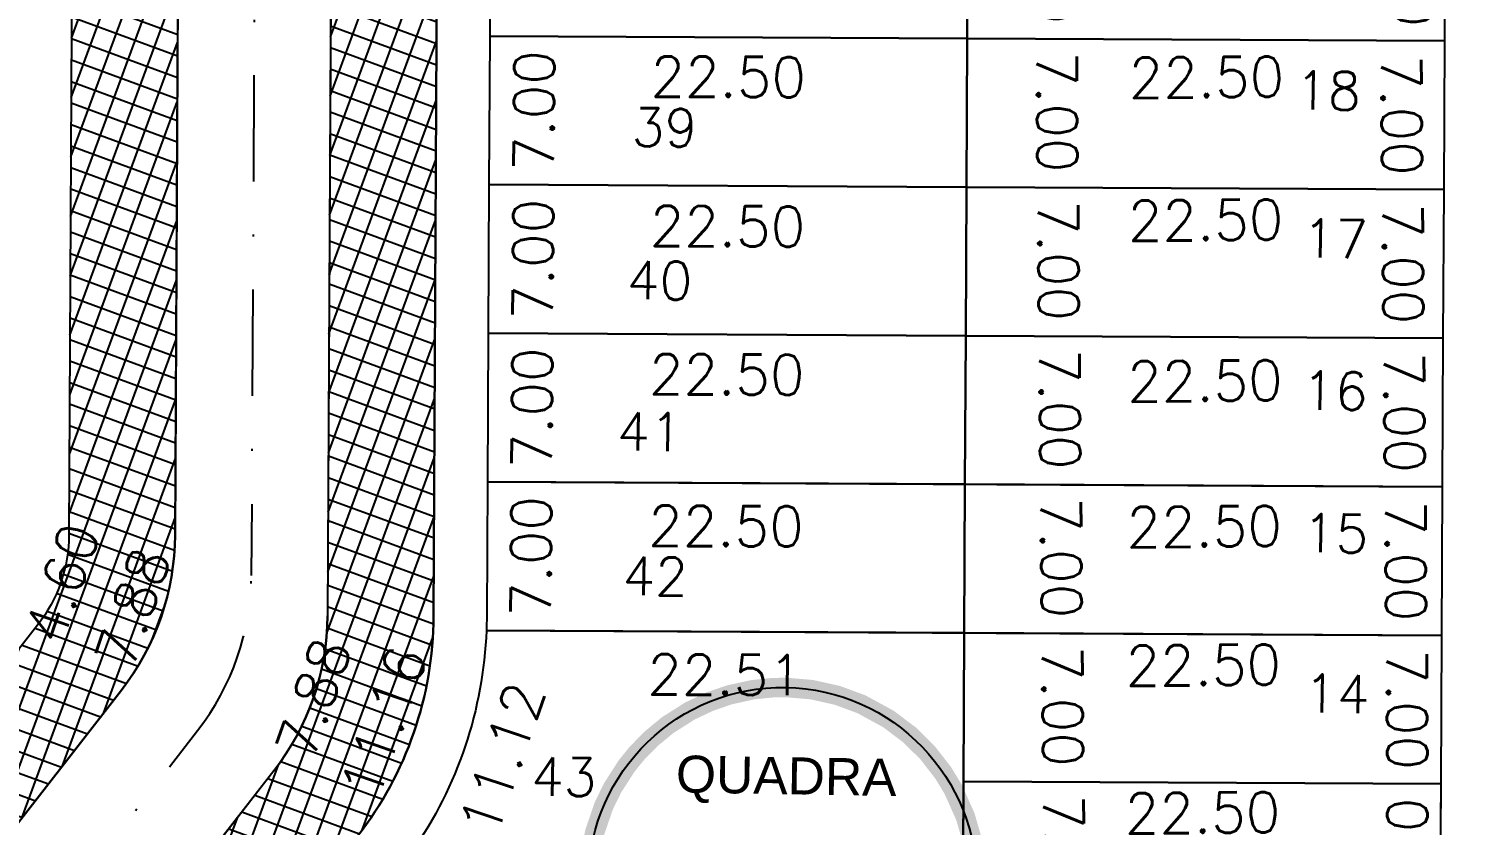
# Model space of a CAD drawing. Header units: millimetres. Extents: x -4430026 to 4783824, y 584 to 9593110.
# Drawn here: x 2661.5 to 2729, y 1391.4 to 1428.9 of the extents above; entities that cross this region are included whole.
import ezdxf
from ezdxf.enums import TextEntityAlignment as Align

# ---------------------------------------------------------------- set-up
doc = ezdxf.new("R2010")
doc.units = ezdxf.units.MM
doc.linetypes.add('CONTINUO', pattern=[0])
doc.linetypes.add('DASHDOT', pattern=[1, 0.5, -0.25, 0, -0.25])
for name, color, linetype in [('Bra-Rua Calçadas', 1, 'Continuous'), ('Calçada', 1, 'Continuous'), ('Cota', 8, 'Continuous'), ('EIXO DAS VIAS', 252, 'DASHDOT'), ('Lotes', 2, 'Continuous'), ('Numero de lotes', 5, 'Continuous'), ('númeraçãoquadras', 4, 'Continuous'), ('Área Verde Alameda etc.', 92, 'Continuous')]:
    doc.layers.add(name, color=color, linetype=linetype)
doc.styles.add('arcad1', font='romans.shx')
doc.styles.add('ROMANS', font='romans.shx')
doc.styles.add('STYLE1', font='sanss___.ttf')
doc.dimstyles.new('BOLA100', dxfattribs={"dimscale": 0, "dimtxt": 1.9, "dimasz": 0.18, "dimexe": 0.18, "dimexo": 0.063, "dimgap": 0, "dimtad": 1, "dimzin": 4, "dimdsep": 46, "dimtxsty": 'ROMANS', "dimcen": 0.09, "dimse1": 1, "dimse2": 1, "dimsd1": 1, "dimsd2": 1, "dimclrt": 256, "dimaunit": 1, "dimadec": 4, "dimazin": 0, "dimtfac": 1.2, "dimtix": 1, "dimtmove": 2, "dimatfit": 3, "dimfxl": 1, "dimtvp": 2, "dimtolj": 1, "dimtzin": 4, "dimarcsym": 0})
pattern_1 = [(69.82082076021932, (-350710.3129513949, -9590084.730252339), (-0.8940340631347666, 0.3285716724776191), []), (159.8208207602193, (-350710.3129513949, -9590084.730252339), (-0.3285716724776191, -0.8940340631347666), [])]

# ---------------------------------------------------------------- blocks, each defined once
blk = doc.blocks.new('*D5223')
at = {"layer": 'DEFPOINTS', "color": 0}
for p in [(2726.026522676797, 1435.362498344902), (2725.741165623459, 1428.360325234562), (2725.990519915578, 1428.362590933267)]:
    blk.add_point(p, dxfattribs=at)
at = {"layer": 'Cota', "insert": (2726.659329020966, 1431.868458049304), "char_height": 1.9, "attachment_point": 5, "rotation": 270.5205902011943, "style": 'ROMANS'}
blk.add_mtext('\\A1;7.00', dxfattribs=at)
blk = doc.blocks.new('*D5224')
at = {"layer": 'DEFPOINTS', "color": 0}
for p in [(2725.401147178245, 1428.357235739056), (2725.21538766088, 1421.355967594399), (2725.365144417957, 1421.357328323696)]:
    blk.add_point(p, dxfattribs=at)
at = {"layer": 'Cota', "insert": (2726.13355105837, 1424.864100411008), "char_height": 1.9, "attachment_point": 5, "rotation": 270.5205902011943, "style": 'ROMANS'}
blk.add_mtext('\\A1;7.00', dxfattribs=at)
blk = doc.blocks.new('*D5225')
at = {"layer": 'DEFPOINTS', "color": 0}
for p in [(2725.365144417957, 1421.357328323696), (2725.278982436101, 1414.35696515216), (2725.329141659533, 1414.357420912061)]:
    blk.add_point(p, dxfattribs=at)
at = {"layer": 'Cota', "insert": (2726.197145833608, 1417.865097966914), "char_height": 1.9, "attachment_point": 5, "rotation": 270.5205902011943, "style": 'ROMANS'}
blk.add_mtext('\\A1;7.00', dxfattribs=at)
blk = doc.blocks.new('*D5226')
at = {"layer": 'DEFPOINTS', "color": 0}
for p in [(2725.329141659533, 1414.357420912061), (2725.293138903902, 1407.357513496701), (2725.342577209093, 1407.357962706149)]:
    blk.add_point(p, dxfattribs=at)
at = {"layer": 'Cota', "insert": (2726.260740606583, 1410.866095522779), "char_height": 1.9, "attachment_point": 5, "rotation": 270.5205902011943, "style": 'ROMANS'}
blk.add_mtext('\\A1;7.00', dxfattribs=at)
blk = doc.blocks.new('*D5227')
at = {"layer": 'DEFPOINTS', "color": 0}
for p in [(2725.293138903902, 1407.357513496701), (2725.257136145012, 1400.357606081341), (2725.406171982102, 1400.358960260169)]:
    blk.add_point(p, dxfattribs=at)
at = {"layer": 'Cota', "insert": (2726.324335379592, 1403.867093076783), "char_height": 1.9, "attachment_point": 5, "rotation": 270.5205902011943, "style": 'ROMANS'}
blk.add_mtext('\\A1;7.00', dxfattribs=at)
blk = doc.blocks.new('*D5228')
at = {"layer": 'DEFPOINTS', "color": 0}
for p in [(2725.257136145012, 1400.357606081341), (2725.221133383327, 1393.357698667843), (2725.469766755476, 1393.359957816079)]:
    blk.add_point(p, dxfattribs=at)
at = {"layer": 'Cota', "insert": (2726.387930152975, 1396.86809063175), "char_height": 1.9, "attachment_point": 5, "rotation": 270.5205902011943, "style": 'ROMANS'}
blk.add_mtext('\\A1;7.00', dxfattribs=at)
blk = doc.blocks.new('*D5229')
at = {"layer": 'DEFPOINTS', "color": 0}
for p in [(2727.990131786081, 1393.363053863917), (2727.323041954071, 1386.366392334328), (2727.95412903045, 1386.363146452282)]:
    blk.add_point(p, dxfattribs=at)
at = {"layer": 'Cota', "insert": (2726.391055897159, 1389.871232128411), "char_height": 1.9, "attachment_point": 5, "rotation": 89.70531213659953, "style": 'ROMANS'}
blk.add_mtext('\\A1;7.00', dxfattribs=at)
blk = doc.blocks.new('*D5232')
at = {"layer": 'DEFPOINTS', "color": 0}
for p in [(2705.490429386018, 1393.478777017493), (2727.99013178934, 1393.363053860191), (2728.010144684345, 1391.160509780098)]:
    blk.add_point(p, dxfattribs=at)
at = {"layer": 'Cota', "insert": (2716.753116304201, 1392.008264673766), "char_height": 1.9, "attachment_point": 5, "rotation": 0.5205902009207132, "style": 'ROMANS'}
blk.add_mtext('\\A1;22.50', dxfattribs=at)
blk = doc.blocks.new('*D5233')
at = {"layer": 'DEFPOINTS', "color": 0}
for p in [(2705.526432147237, 1400.478684430991), (2728.026134549627, 1400.362961275552), (2728.046556872743, 1398.115357074935)]:
    blk.add_point(p, dxfattribs=at)
at = {"layer": 'Cota', "insert": (2716.789528493056, 1398.963111968607), "char_height": 1.9, "attachment_point": 5, "rotation": 0.5205902009207132, "style": 'ROMANS'}
blk.add_mtext('\\A1;22.50', dxfattribs=at)
blk = doc.blocks.new('*D5234')
at = {"layer": 'DEFPOINTS', "color": 0}
for p in [(2705.562434902868, 1407.478591844488), (2728.062137305724, 1407.362868685324), (2728.086868618279, 1404.641033286277)]:
    blk.add_point(p, dxfattribs=at)
at = {"layer": 'Cota', "insert": (2716.829840238377, 1405.488788179948), "char_height": 1.9, "attachment_point": 5, "rotation": 0.5205902009207132, "style": 'ROMANS'}
blk.add_mtext('\\A1;22.50', dxfattribs=at)
blk = doc.blocks.new('*D5235')
at = {"layer": 'DEFPOINTS', "color": 0}
for p in [(2705.59843766362, 1414.478499261711), (2728.098140066477, 1414.362776104409), (2728.124133243605, 1411.502064628575)]:
    blk.add_point(p, dxfattribs=at)
at = {"layer": 'Cota', "insert": (2716.867104863694, 1412.349819522245), "char_height": 1.9, "attachment_point": 5, "rotation": 0.5205902009207132, "style": 'ROMANS'}
blk.add_mtext('\\A1;22.50', dxfattribs=at)
blk = doc.blocks.new('*D5236')
at = {"layer": 'DEFPOINTS', "color": 0}
for p in [(2705.634440420648, 1421.478406669621), (2728.134142825833, 1421.362683517907), (2728.154930219425, 1419.074901031379)]:
    blk.add_point(p, dxfattribs=at)
at = {"layer": 'Cota', "insert": (2716.897901838325, 1419.922655925039), "char_height": 1.9, "attachment_point": 5, "rotation": 0.5205902009207132, "style": 'ROMANS'}
blk.add_mtext('\\A1;22.50', dxfattribs=at)
blk = doc.blocks.new('*D5237')
at = {"layer": 'DEFPOINTS', "color": 0}
for p in [(2705.670443182333, 1428.478314088706), (2728.170145582395, 1428.362590929542), (2728.193367992115, 1425.806819710928)]:
    blk.add_point(p, dxfattribs=at)
at = {"layer": 'Cota', "insert": (2716.93633961361, 1426.654574604612), "char_height": 1.9, "attachment_point": 5, "rotation": 0.5205902009207132, "style": 'ROMANS'}
blk.add_mtext('\\A1;22.50', dxfattribs=at)
blk = doc.blocks.new('*D5268')
at = {"layer": 'DEFPOINTS', "color": 0}
for p in [(2705.706445940292, 1435.478221498478), (2705.670443181402, 1428.478314088706), (2708.918977738794, 1428.507831128405)]:
    blk.add_point(p, dxfattribs=at)
at = {"layer": 'Cota', "insert": (2709.837141136309, 1432.015963942226), "char_height": 1.9, "attachment_point": 5, "rotation": 270.5205902011943, "style": 'ROMANS'}
blk.add_mtext('\\A1;7.00', dxfattribs=at)
blk = doc.blocks.new('*D5269')
at = {"layer": 'DEFPOINTS', "color": 0}
for p in [(2705.670443181402, 1428.478314088706), (2705.634440417389, 1421.478406673346), (2708.982572512227, 1421.508828682475)]:
    blk.add_point(p, dxfattribs=at)
at = {"layer": 'Cota', "insert": (2709.900735909717, 1425.016961499067), "char_height": 1.9, "attachment_point": 5, "rotation": 270.5205902011943, "style": 'ROMANS'}
blk.add_mtext('\\A1;7.00', dxfattribs=at)
blk = doc.blocks.new('*D5270')
at = {"layer": 'DEFPOINTS', "color": 0}
for p in [(2705.634440420649, 1421.478406669621), (2705.598437667346, 1414.478499257986), (2709.046167292568, 1414.509826236481)]:
    blk.add_point(p, dxfattribs=at)
at = {"layer": 'Cota', "insert": (2709.964330690076, 1418.017959051258), "char_height": 1.9, "attachment_point": 5, "rotation": 270.5205902011943, "style": 'ROMANS'}
blk.add_mtext('\\A1;7.00', dxfattribs=at)
blk = doc.blocks.new('*D5271')
at = {"layer": 'DEFPOINTS', "color": 0}
for p in [(2705.598437664552, 1414.478499261711), (2705.562434902867, 1407.478591844488), (2709.109762064164, 1407.510823792401)]:
    blk.add_point(p, dxfattribs=at)
at = {"layer": 'Cota', "insert": (2710.027925461646, 1411.018956609934), "char_height": 1.9, "attachment_point": 5, "rotation": 270.5205902011943, "style": 'ROMANS'}
blk.add_mtext('\\A1;7.00', dxfattribs=at)
blk = doc.blocks.new('*D5272')
at = {"layer": 'DEFPOINTS', "color": 0}
for p in [(2705.562434902867, 1407.478591844488), (2705.526432144908, 1400.47868443099), (2709.173356838104, 1400.511821348283)]:
    blk.add_point(p, dxfattribs=at)
at = {"layer": 'Cota', "insert": (2710.091520235603, 1404.01995416397), "char_height": 1.9, "attachment_point": 5, "rotation": 270.5205902011943, "style": 'ROMANS'}
blk.add_mtext('\\A1;7.00', dxfattribs=at)
blk = doc.blocks.new('*D5273')
at = {"layer": 'DEFPOINTS', "color": 0}
for p in [(2705.526432144908, 1400.47868443099), (2705.490429386018, 1393.478777017493), (2709.236951614255, 1393.512818904193)]:
    blk.add_point(p, dxfattribs=at)
at = {"layer": 'Cota', "insert": (2710.155115011754, 1397.020951719877), "char_height": 1.9, "attachment_point": 5, "rotation": 270.5205902011943, "style": 'ROMANS'}
blk.add_mtext('\\A1;7.00', dxfattribs=at)
blk = doc.blocks.new('*D5274')
at = {"layer": 'DEFPOINTS', "color": 0}
for p in [(2705.490429386018, 1393.478777017493), (2705.454426629456, 1386.478869602133), (2709.300546388021, 1386.513816458198)]:
    blk.add_point(p, dxfattribs=at)
at = {"layer": 'Cota', "insert": (2710.218709785511, 1390.021949274824), "char_height": 1.9, "attachment_point": 5, "rotation": 270.5205902011943, "style": 'ROMANS'}
blk.add_mtext('\\A1;7.00', dxfattribs=at)
blk = doc.blocks.new('*D6582')
at = {"layer": 'DEFPOINTS', "color": 0}
for p in [(2683.170740779011, 1428.594037242282), (2705.67044318047, 1428.478314086844), (2705.655965899725, 1425.663540266503)]:
    blk.add_point(p, dxfattribs=at)
at = {"layer": 'Cota', "insert": (2694.411000787781, 1426.671389278948), "char_height": 1.9, "attachment_point": 5, "rotation": 359.70531210526696, "style": 'ROMANS'}
blk.add_mtext('\\A1;22.50', dxfattribs=at)
blk = doc.blocks.new('*D6584')
at = {"layer": 'DEFPOINTS', "color": 0}
for p in [(2683.134738021517, 1421.594129825059), (2705.634440420648, 1421.478406669621), (2705.619764231112, 1418.624959616039)]:
    blk.add_point(p, dxfattribs=at)
at = {"layer": 'Cota', "insert": (2694.374799120333, 1419.632808628484), "char_height": 1.9, "attachment_point": 5, "rotation": 359.70531210523643, "style": 'ROMANS'}
blk.add_mtext('\\A1;22.50', dxfattribs=at)
blk = doc.blocks.new('*D6585')
at = {"layer": 'DEFPOINTS', "color": 0}
for p in [(2683.098735262627, 1414.594222411562), (2705.598437663621, 1414.478499261711), (2705.583855500059, 1411.643333256294)]:
    blk.add_point(p, dxfattribs=at)
at = {"layer": 'Cota', "insert": (2694.338890388112, 1412.651182265946), "char_height": 1.9, "attachment_point": 5, "rotation": 359.7053121194902, "style": 'ROMANS'}
blk.add_mtext('\\A1;22.50', dxfattribs=at)
blk = doc.blocks.new('*D6586')
at = {"layer": 'DEFPOINTS', "color": 0}
for p in [(2683.062732505134, 1407.594314994339), (2705.562434901936, 1407.478591844488), (2705.547132193838, 1404.503332542303)]:
    blk.add_point(p, dxfattribs=at)
at = {"layer": 'Cota', "insert": (2694.302167083988, 1405.511181551956), "char_height": 1.9, "attachment_point": 5, "rotation": 359.70531211943535, "style": 'ROMANS'}
blk.add_mtext('\\A1;22.50', dxfattribs=at)
blk = doc.blocks.new('*D6587')
at = {"layer": 'DEFPOINTS', "color": 0}
for p in [(2683.015769490959, 1400.59446395566), (2705.526432141648, 1400.478684432853), (2705.511125821833, 1397.502722937662)]:
    blk.add_point(p, dxfattribs=at)
at = {"layer": 'Cota', "insert": (2694.260680585075, 1398.510600133792), "char_height": 1.9, "attachment_point": 5, "rotation": 359.7053121172161, "style": 'ROMANS'}
blk.add_mtext('\\A1;22.51', dxfattribs=at)
blk = doc.blocks.new('*D6588')
at = {"layer": 'DEFPOINTS', "color": 0}
for p in [(2683.062732505133, 1407.594314994339), (2686.093555946712, 1407.573980761016), (2683.015769490959, 1400.594463955659)]:
    blk.add_point(p, dxfattribs=at)
at = {"layer": 'Cota', "insert": (2685.1200958199, 1404.08042878579), "char_height": 1.9, "attachment_point": 5, "rotation": 89.6156000865505, "style": 'ROMANS'}
blk.add_mtext('\\A1;7.00', dxfattribs=at)
blk = doc.blocks.new('*D6589')
at = {"layer": 'DEFPOINTS', "color": 0}
for p in [(2683.098735264955, 1414.594222411562), (2686.140518846564, 1414.573814644331), (2683.062732505134, 1407.594314994339)]:
    blk.add_point(p, dxfattribs=at)
at = {"layer": 'Cota', "insert": (2685.167058776447, 1411.080271246653), "char_height": 1.9, "attachment_point": 5, "rotation": 89.6156000725926, "style": 'ROMANS'}
blk.add_mtext('\\A1;7.00', dxfattribs=at)
blk = doc.blocks.new('*D6590')
at = {"layer": 'DEFPOINTS', "color": 0}
for p in [(2683.134738020586, 1421.594129825059), (2686.18748174805, 1421.573648524621), (2683.098735263558, 1414.594222411562)]:
    blk.add_point(p, dxfattribs=at)
at = {"layer": 'Cota', "insert": (2685.214021677945, 1418.080105128814), "char_height": 1.9, "attachment_point": 5, "rotation": 89.6156000725926, "style": 'ROMANS'}
blk.add_mtext('\\A1;7.00', dxfattribs=at)
blk = doc.blocks.new('*D6591')
at = {"layer": 'DEFPOINTS', "color": 0}
for p in [(2683.170740777614, 1428.59403724042), (2686.234444643937, 1428.57348240682), (2683.134738021517, 1421.59412982506)]:
    blk.add_point(p, dxfattribs=at)
at = {"layer": 'Cota', "insert": (2685.260984573826, 1425.079939010086), "char_height": 1.9, "attachment_point": 5, "rotation": 89.6156000725926, "style": 'ROMANS'}
blk.add_mtext('\\A1;7.00', dxfattribs=at)
blk = doc.blocks.new('*D6592')
at = {"layer": 'DEFPOINTS', "color": 0}
for p in [(2683.206743540229, 1435.593944652055), (2686.281407543548, 1435.573316285306), (2683.170740777614, 1428.59403724042)]:
    blk.add_point(p, dxfattribs=at)
at = {"layer": 'Cota', "insert": (2685.30794747345, 1432.079772890412), "char_height": 1.9, "attachment_point": 5, "rotation": 89.6156000725926, "style": 'ROMANS'}
blk.add_mtext('\\A1;7.00', dxfattribs=at)
blk = doc.blocks.new('*D7557')
at = {"layer": 'DEFPOINTS', "color": 0}
for p in [(2661.872904217673, 1400.847484955613), (2663.72429835096, 1399.405880601072), (2626.009830733632, 1354.789990996991)]:
    blk.add_point(p, dxfattribs=at)
at = {"layer": 'Cota', "insert": (2642.481528522783, 1373.672244710896), "char_height": 1.9, "attachment_point": 5, "rotation": 52.093577172606004, "style": 'ROMANS'}
blk.add_mtext('\\A1;58.37', dxfattribs=at)
blk = doc.blocks.new('*D7558')
at = {"layer": 'DEFPOINTS', "color": 0}
for p in [(2665.462860086544, 1398.052134200577), (2665.817980317735, 1397.775616703604), (2633.589590370992, 1356.385999720592)]:
    blk.add_point(p, dxfattribs=at)
at = {"layer": 'Cota', "insert": (2648.090167220087, 1377.098395973493), "char_height": 1.9, "attachment_point": 5, "rotation": 52.09357717391137, "style": 'ROMANS'}
blk.add_mtext('\\A1;52.46', dxfattribs=at)
blk = doc.blocks.new('*D7559')
at = {"layer": 'DEFPOINTS', "color": 0}
for p in [(2672.9985324795, 1393.975917521913), (2674.770844964307, 1392.595890789836), (2640.147461581846, 1351.786616591785)]:
    blk.add_point(p, dxfattribs=at)
at = {"layer": 'Cota', "insert": (2652.906678417103, 1365.977017616902), "char_height": 1.9, "attachment_point": 5, "rotation": 52.09357717434102, "style": 'ROMANS'}
blk.add_mtext('\\A1;53.47', dxfattribs=at)
blk = doc.blocks.new('*D7565')
at = {"layer": 'DEFPOINTS', "color": 0}
for p in [(2663.857146045064, 1503.772304387812), (2663.349705099931, 1405.112097766299), (2665.525339646248, 1405.100907783142)]:
    blk.add_point(p, dxfattribs=at)
at = {"layer": 'Cota', "insert": (2665.004864557401, 1444.12149016564), "char_height": 1.9, "attachment_point": 5, "rotation": 89.70531210977535, "style": 'ROMANS'}
blk.add_mtext('\\A1;98.66', dxfattribs=at)
blk = doc.blocks.new('*D7566')
at = {"layer": 'DEFPOINTS', "color": 0}
for p in [(2668.4459733013, 1497.832544551469), (2668.826652026606, 1497.830586599234), (2668.349638966714, 1405.086381509949)]:
    blk.add_point(p, dxfattribs=at)
at = {"layer": 'Cota', "insert": (2667.310729166888, 1454.47360135806), "char_height": 1.9, "attachment_point": 5, "rotation": 89.7053121100013, "style": 'ROMANS'}
blk.add_mtext('\\A1;92.75', dxfattribs=at)
blk = doc.blocks.new('*D7567')
at = {"layer": 'DEFPOINTS', "color": 0}
for p in [(2676.027962040027, 1498.066772308249), (2675.530191134532, 1401.286682330121), (2677.715054465446, 1401.275444880363)]:
    blk.add_point(p, dxfattribs=at)
at = {"layer": 'Cota', "insert": (2677.2916974165, 1444.301972599749), "char_height": 1.9, "attachment_point": 5, "rotation": 89.7053121094293, "style": 'ROMANS'}
blk.add_mtext('\\A1;96.78', dxfattribs=at)
blk = doc.blocks.new('*D7568')
at = {"layer": 'DEFPOINTS', "color": 0}
for p in [(2680.599747749017, 1503.959416181548), (2681.058323792053, 1503.957057578538), (2680.530125003178, 1401.26096607377)]:
    blk.add_point(p, dxfattribs=at)
at = {"layer": 'Cota', "insert": (2679.436805021995, 1454.012178810362), "char_height": 1.9, "attachment_point": 5, "rotation": 89.7053121102683, "style": 'ROMANS'}
blk.add_mtext('\\A1;102.70', dxfattribs=at)
blk = doc.blocks.new('NUM_quadra')
at = {"color": 6, "const_width": 0.02}
blk.add_lwpolyline([(-0.0133520432061038, 0.1995538096409646), (-0.03396137207856104, 0.197095472313652), (-0.0578817124285985, 0.1914411329007772), (-0.07790545024554181, 0.1842029880920486), (-0.0980839678893761, 0.1742972611462264), (-0.1207629871017981, 0.1594249069193736), (-0.1377379490426744, 0.1450112319564166), (-0.1520556984439002, 0.1299194541657934), (-0.1625180437624446, 0.1165670856272393), (-0.1764344977441241, 0.09418528550563855), (-0.1852438537613963, 0.07539704665055813), (-0.1940684209960429, 0.04834716095183544), (-0.1985176143253418, 0.02430548914494118), (-0.2, 2.449293598294707e-17), (-0.1977479207858246, -0.02992924698156066), (-0.1921041628016216, -0.05564162681201971), (-0.1838936225002688, -0.07863291679524947), (-0.1712831141684111, -0.1032574200760946), (-0.1545538230998021, -0.126937448238237), (-0.1388948904680539, -0.143903472514972), (-0.1218702926523065, -0.1585800484576833), (-0.1045798103362554, -0.1704789232428245), (-0.08309400008057272, -0.1819213762882465), (-0.05305444697320133, -0.1928347107145593), (-0.03024527360995229, -0.1976998316242559), (-3.673940397442059e-17, -0.2), (0.03093315800827364, -0.1975933696651666), (0.06772550614199915, -0.1881841008635162), (0.1069104891608479, -0.1690270608730692), (0.1240420910364873, -0.1568870920480579), (0.1407237443089076, -0.1421155437933556), (0.1613804970022024, -0.118136934052489), (0.1736687274357323, -0.09919260612995974), (0.1869657857282061, -0.0710196801389201), (0.1962420223455323, -0.03858845249210724), (0.2, 0), (0.1989460999390915, 0.02050486086334195), (0.1943382022861565, 0.04725106487884616), (0.1870936531840374, 0.07068214016462095), (0.1741307933804454, 0.09837919900414235), (0.1635485483198982, 0.1151167769808291), (0.147166134549038, 0.1354331157505226), (0.1285083774114599, 0.1532501123493023), (0.1062576314788641, 0.1694382358043837), (0.07819320380287934, 0.1840810225934259), (0.05327206202334694, 0.1927747063485785), (0.02666753040880443, 0.1982141337591634), (1.224646799147353e-17, 0.2)], close=True, dxfattribs=at)
blk.add_circle((0, 0), 0.2)
at = {"color": 3, "insert": (-0.1114319926046001, 0.1285282569724242), "char_height": 0.038, "width": 0.2663, "attachment_point": 1, "style": 'STYLE1'}
blk.add_mtext('\\fArial|b0|i0|c0|p34;QUADRA', dxfattribs=at)
at = {"color": 3, "style": 'STYLE1'}
blk.add_attdef('00', text='', height=0.13, dxfattribs=at).set_placement((-2.886579864025407e-15, -0.1334628551621867), align=Align.CENTER)

msp = doc.modelspace()

# ---------------------------------------------------------------- hatches: boundary and pattern name
at = {"layer": 'Área Verde Alameda etc.'}
h = msp.add_hatch(dxfattribs=at)
h.set_pattern_fill('ANSI37', color=256, scale=0.3, angle=24.82082076021936, style=0)
h.set_pattern_definition(pattern_1)
edge = h.paths.add_edge_path()
edge.add_arc((2662.826731387047, 1497.861446106855), 5.999999999184416, 359.7053121099693, 440.1112438833703)
edge.add_line((2663.857146045064, 1503.772304387812), (2663.34970509993, 1405.112097766299))
edge.add_arc((2656.349797678284, 1405.148100523327), 7.000000007866951, 322.0935771941936, 359.70531212558666, ccw=False)
edge.add_line((2661.872904217673, 1400.847484955613), (2626.009830733632, 1354.789990996991))
edge.add_arc((2628.855499057843, 1360.072241636042), 6.000000002097956, 241.6876454077971, 322.0935771550633)
edge.add_line((2633.589590370992, 1356.385999720592), (2665.817980317735, 1397.775616703604))
edge.add_arc((2656.349797705176, 1405.148100514014), 11.99999997998063, 322.0935771919549, 359.7053121628977)
edge.add_line((2668.349638966714, 1405.086381509949), (2668.826652026606, 1497.830586599235))
h = msp.add_hatch(dxfattribs=at)
h.set_pattern_fill('ANSI37', color=256, scale=0.3, angle=24.82082076021936, style=0)
h.set_pattern_definition(pattern_1)
edge = h.paths.add_edge_path()
edge.add_arc((2682.027882678829, 1498.035912802492), 5.999999996892474, 99.29938033820333, 142.09357718897)
edge.add_arc((2682.027882679469, 1498.035912800629), 5.999999998817881, 142.0935771786922, 179.7053121099635)
edge.add_line((2676.027962040027, 1498.066772308249), (2675.530191134532, 1401.286682330121))
edge.add_arc((2663.530349856521, 1401.348401347224), 11.99999999727248, 322.093577166382, 359.7053121010488, ccw=False)
edge.add_line((2672.9985324795, 1393.975917521913), (2640.147461581846, 1351.786616591785))
edge.add_arc((2644.881552897847, 1348.100374676336), 6.000000003954058, 142.0935771717965, 222.4995089452298)
edge.add_line((2640.457854133901, 1344.046871341814), (2676.943608572577, 1390.904049262453))
edge.add_arc((2663.530349858034, 1401.348401350949), 16.99999999681593, 322.0935771565827, 359.7053120911154)
edge.add_line((2680.530125002248, 1401.26096607377), (2681.058323790656, 1503.957057584126))

# ---------------------------------------------------------------- linework, layer by layer
at = {"layer": 'Bra-Rua Calçadas'}
for points in [[(2668.826652026606, 1497.830586599235, 0.3659773818492749), (2663.857146045064, 1503.772304387812), (2663.34970509993, 1405.112097766299, -0.1656015335132046), (2661.872904217673, 1400.847484955613), (2626.009830733632, 1354.789990996991, 0.3659773818308014), (2633.589590370992, 1356.385999720592), (2665.817980317735, 1397.775616703604, 0.1656015336880241), (2668.349638966714, 1405.086381509949)], [(2681.058323790656, 1503.957057584126, 0.1889257366425319), (2677.293791367078, 1501.722154712353, 0.1656015335115536), (2676.027962040027, 1498.066772308249), (2675.530191134532, 1401.286682330121, -0.165601533531897), (2672.9985324795, 1393.975917521913), (2640.147461581846, 1351.786616591785, 0.3659773818628783), (2640.457854133901, 1344.046871341814), (2676.943608572577, 1390.904049262453, 0.1656015335320799), (2680.530125002248, 1401.26096607377)]]:
    msp.add_lwpolyline(points, format="xyb", close=True, dxfattribs=at)
at = {"layer": 'Calçada', "lineweight": -3}
for p, q in [((2668.826652028469, 1497.830586595509), (2668.349638968577, 1405.086381511811)), ((2676.027962039096, 1498.066772310112), (2675.530191134998, 1401.286682330121)), ((2676.027962040027, 1498.066772310112), (2675.530191134998, 1401.286682330121)), ((2672.9985324795, 1393.975917527501), (2640.147461582777, 1351.786616591785)), ((2672.9985324795, 1393.975917527501), (2640.147461581846, 1351.786616591785))]:
    msp.add_line(p, q, dxfattribs=at)
for points in [[(2731.030381734819, 1498.395786002327, 0.4183873915324539), (2724.975945771543, 1504.426397845198), (2681.973367356566, 1504.035665137742, 0.4100520153659588), (2676.027962040027, 1498.066772310112), (2675.530191134998, 1401.286682330121, -0.1656015335318971), (2672.9985324795, 1393.975917527501), (2640.147461582777, 1351.786616591785, 0.4142135623730349), (2641.195310983678, 1343.366283364643), (2679.068041487002, 1313.876348065261, 0.4142135623732438), (2687.488374712282, 1314.924197467093), (2727.859336321579, 1366.770989717964, 0.1656015335320399), (2730.390994978474, 1374.081754526172)], [(2731.030381734819, 1498.395786002327, 0.4183873915324539), (2724.975945772008, 1504.426397841472), (2681.973367355635, 1504.035665137742, 0.4100520153659588), (2676.027962039096, 1498.066772310112), (2675.530191134998, 1401.286682330121, -0.1656015335318971), (2672.9985324795, 1393.975917527501), (2640.147461581846, 1351.786616591785, 0.4142135623730349), (2641.195310982746, 1343.36628336278), (2679.068041487002, 1313.876348065261, 0.4142135623732438), (2687.488374712282, 1314.924197467093), (2727.859336320647, 1366.770989717964, 0.1656015335320399), (2730.390994978474, 1374.081754526172)]]:
    msp.add_lwpolyline(points, format="xyb", close=True, dxfattribs=at)
msp.add_lwpolyline([(2668.349638966714, 1405.086381530438, -0.1656015338730124), (2665.817980315407, 1397.775616699878, 0.1656015338730124), (2668.34963896718, 1405.086381526713, -0.1656015338640417), (2665.817980314476, 1397.775616699878, 0.1656015338640417), (2668.349638968577, 1405.086381511811), (2668.8266520294, 1497.830586595509, 0.4183873915461131), (2662.772216066123, 1503.86119843838), (2619.769637646024, 1503.470465727199, 0.4100520153659587), (2613.824232328554, 1497.501572901432), (2613.488835119979, 1432.291309306447, -0.1656015335320068), (2610.957176466809, 1424.980544494514), (2586.248677240555, 1393.248418847148, 0.4142135623730674), (2587.296526642387, 1384.82808562373), (2625.169257146643, 1355.338150320623, 0.4142135623732121), (2633.589590372854, 1356.385999722455), (2665.817980314476, 1397.775616699878), (2633.589590371457, 1356.385999716867)], format="xyb", dxfattribs=at)
msp.add_arc((2663.530349853319, 1401.348401349087), 11.99999999999999, 322.0935771626085, 359.7053122167324, dxfattribs=at)
msp.add_arc((2663.530349853319, 1401.348401349087), 11.99999999999999, 322.0935771626085, 359.7053122167324, dxfattribs=at)
msp.add_arc((2663.530349853319, 1401.348401349087), 11.99999999999999, 322.0935771626085, 359.7053122167324, dxfattribs=at)
msp.add_arc((2663.530349853319, 1401.348401349087), 11.99999999999999, 322.0935771626085, 359.7053122167324, dxfattribs=at)
at = {"layer": 'EIXO DAS VIAS', "ltscale": 10}
for p, q in [((2672.476687244942, 1507.549524417196, 103.7075370668876), (2671.939915051555, 1403.186531920035, 103.7075370668876)), ((2630.847664185205, 1346.353959010963, 103.7075370668876), (2669.408256397453, 1395.875767108102, 103.7075370668876))]:
    msp.add_line(p, q, dxfattribs=at)
msp.add_arc((2659.940073771273, 1403.248250939001, 103.7075370668876), 11.99999999999999, 322.0935771626085, 359.7053122167324, dxfattribs=at)
at = {"layer": 'Lotes'}
for p, q in [((2705.670443181751, 1428.478314088706), (2705.70644593971, 1435.478221500341)), ((2683.170740780291, 1428.594037242282), (2705.670443181751, 1428.478314088706)), ((2705.670443181751, 1428.478314088706), (2683.170740780291, 1428.594037242282)), ((2705.634440421929, 1421.478406671483), (2705.670443181751, 1428.478314088706)), ((2705.634440420998, 1421.478406669621), (2683.134738021867, 1421.59412982506)), ((2683.134738021867, 1421.59412982506), (2705.634440421929, 1421.478406671483)), ((2705.598437664901, 1414.478499261711), (2705.634440420998, 1421.478406669621)), ((2683.098735263908, 1414.594222411562), (2705.598437664901, 1414.478499261711)), ((2705.59843766397, 1414.478499261711), (2683.098735263908, 1414.594222411562)), ((2705.562434903217, 1407.478591844488), (2705.59843766397, 1414.478499261711)), ((2705.562434904148, 1407.478591844488), (2683.062732505483, 1407.594314994339)), ((2683.062732505483, 1407.594314994339), (2705.562434903217, 1407.478591844488)), ((2705.526432145258, 1400.478684430991), (2705.562434904148, 1407.478591844488)), ((2683.015769491309, 1400.59446395566), (2705.526432147586, 1400.478684430991)), ((2705.526432147586, 1400.478684430991), (2683.015769491309, 1400.59446395566)), ((2683.015769491309, 1400.59446395566), (2728.02613454858, 1400.362961277414)), ((2683.015769491309, 1400.59446395566), (2705.526432145258, 1400.478684430991)), ((2705.526432146189, 1400.478684430991), (2683.015769491309, 1400.59446395566)), ((2705.490429384505, 1393.478777017493), (2705.526432146189, 1400.478684430991)), ((2705.454426625614, 1386.47886960027), (2705.490429384505, 1393.478777017493))]:
    msp.add_line(p, q, dxfattribs=at)
at = {"layer": 'Lotes', "linetype": 'CONTINUO', "lineweight": -3}
for p, q in [((2705.706445940641, 1435.478221500341), (2705.670443182682, 1428.478314088706)), ((2705.670443182682, 1428.478314088706), (2705.706445940641, 1435.478221500341)), ((2728.170145582279, 1428.362590938855), (2728.206148343032, 1435.362498346765)), ((2683.170740780291, 1428.594037242282), (2705.670443182682, 1428.478314088706)), ((2705.670443182682, 1428.478314088706), (2683.170740780291, 1428.594037242282)), ((2705.670443182682, 1428.478314088706), (2705.634440421929, 1421.478406675209)), ((2705.634440421929, 1421.478406675209), (2705.670443182682, 1428.478314088706)), ((2728.170145582279, 1428.362590938855), (2705.670443182682, 1428.478314088706)), ((2705.670443182682, 1428.478314088706), (2728.170145582279, 1428.362590938855)), ((2728.134142826182, 1421.362683517907), (2728.170145582279, 1428.362590938855)), ((2683.134738021867, 1421.59412982506), (2705.634440421929, 1421.478406675209)), ((2705.634440421929, 1421.478406675209), (2683.134738021867, 1421.59412982506)), ((2705.634440421929, 1421.478406675209), (2705.598437664901, 1414.478499261711)), ((2705.598437664901, 1414.478499261711), (2705.634440421929, 1421.478406675209)), ((2728.134142826182, 1421.362683517907), (2705.634440421929, 1421.478406675209)), ((2705.634440421929, 1421.478406675209), (2728.134142826182, 1421.362683517907)), ((2728.098140065429, 1414.362776108135), (2728.134142826182, 1421.362683517907)), ((2683.098735263908, 1414.594222411562), (2705.598437664901, 1414.478499261711)), ((2705.598437664901, 1414.478499261711), (2683.098735263908, 1414.594222411562)), ((2705.598437664901, 1414.478499261711), (2705.562434904614, 1407.478591848213)), ((2705.562434904614, 1407.478591848213), (2705.598437664901, 1414.478499261711)), ((2728.098140065429, 1414.362776108135), (2705.598437664901, 1414.478499261711)), ((2705.598437664901, 1414.478499261711), (2728.098140065429, 1414.362776108135)), ((2728.062137309333, 1407.362868692775), (2728.098140065429, 1414.362776108135)), ((2683.062732505483, 1407.594314994339), (2705.562434904614, 1407.478591848213)), ((2705.562434904614, 1407.478591848213), (2683.062732505483, 1407.594314994339)), ((2705.562434904614, 1407.478591848213), (2705.526432147586, 1400.478684430991)), ((2705.526432147586, 1400.478684430991), (2705.562434904614, 1407.478591848213)), ((2728.062137309333, 1407.362868692775), (2705.562434904614, 1407.478591848213)), ((2705.562434904614, 1407.478591848213), (2728.062137309333, 1407.362868692775)), ((2728.02613454858, 1400.362961277414), (2728.062137309333, 1407.362868692775)), ((2705.454426630271, 1386.478869602133), (2705.526432147586, 1400.478684430991)), ((2705.526432147586, 1400.478684430991), (2705.49042938823, 1393.478777019356)), ((2728.02613454858, 1400.362961277414), (2705.526432147586, 1400.478684430991)), ((2705.526432147586, 1400.478684430991), (2728.02613454858, 1400.362961277414)), ((2727.990131788758, 1393.363053863917), (2728.02613454858, 1400.362961277414)), ((2705.49042938823, 1393.478777019356), (2705.454426630271, 1386.478869602133)), ((2705.49042938823, 1393.478777019356), (2727.990131788758, 1393.363053863917)), ((2727.990131788758, 1393.363053863917), (2705.49042938823, 1393.478777019356)), ((2727.954129030799, 1386.363146452282), (2727.990131788758, 1393.363053863917))]:
    msp.add_line(p, q, dxfattribs=at)
at = {"layer": 'Lotes', "lineweight": -3}
for p, q in [((2683.170740780291, 1428.594037242282), (2728.170145582279, 1428.362590938855)), ((2683.134738021867, 1421.59412982506), (2728.134142826182, 1421.362683517907)), ((2683.098735263908, 1414.594222411562), (2728.098140065429, 1414.362776108135)), ((2683.062732505483, 1407.594314994339), (2728.062137309333, 1407.362868692775)), ((2705.49042938823, 1393.478777019356), (2727.990131788758, 1393.363053863917))]:
    msp.add_line(p, q, dxfattribs=at)
at = {"layer": 'Lotes'}
for points in [[(2683.206743538716, 1435.593944652055), (2683.17074077936, 1428.594037242282), (2705.670443180354, 1428.478314083118), (2705.706445938778, 1435.478221496616)], [(2683.206743539648, 1435.593944652055), (2683.170740780291, 1428.594037242282), (2705.670443181285, 1428.478314083118), (2705.706445940641, 1435.478221498478)], [(2705.706445940641, 1435.478221498478), (2705.670443182216, 1428.478314083118), (2728.170145582279, 1428.362590933267), (2728.206148343497, 1435.362498344902)], [(2683.170740777963, 1428.59403724042), (2683.13473802047, 1421.59412982506), (2705.634440418669, 1421.478406673346), (2705.670443179888, 1428.478314083118)], [(2683.170740778894, 1428.594037242282), (2683.13473802047, 1421.59412982506), (2705.634440420998, 1421.478406669621), (2705.670443180354, 1428.478314083118)], [(2705.670443182216, 1428.478314083118), (2705.634440420998, 1421.478406669621), (2728.134142822923, 1421.362683521632), (2728.170145581347, 1428.362590933267)], [(2683.134738020935, 1421.59412982506), (2683.098735262045, 1414.594222411562), (2705.598437663039, 1414.478499261711), (2705.634440417738, 1421.478406673346)], [(2683.134738021867, 1421.59412982506), (2683.098735262976, 1414.594222411562), (2705.59843766397, 1414.478499261711), (2705.634440420066, 1421.478406669621)], [(2705.634440421929, 1421.478406671483), (2705.59843766397, 1414.478499261711), (2728.098140064498, 1414.362776106272), (2728.134142821991, 1421.362683521632)], [(2683.098735262045, 1414.594222411562), (2683.06273250362, 1407.594314994339), (2705.562434903217, 1407.478591844488), (2705.598437662107, 1414.478499259848)], [(2683.098735262976, 1414.594222411562), (2683.062732504552, 1407.594314994339), (2705.562434903217, 1407.478591844488), (2705.598437663039, 1414.478499261711)], [(2705.59843766397, 1414.478499261711), (2705.562434905079, 1407.478591844488), (2728.06213730747, 1407.362868690912), (2728.098140064498, 1414.362776106272)], [(2705.562434905079, 1407.478591844488), (2705.526432146189, 1400.478684430991), (2728.026134546717, 1400.362961275552), (2728.06213730747, 1407.362868690912)], [(2705.526432145258, 1400.478684430991), (2705.490429386367, 1393.478777017493), (2727.99013178643, 1393.363053863917), (2728.02613454858, 1400.362961277414)], [(2705.490429385436, 1393.478777017493), (2705.454426627943, 1386.478869602133), (2727.954129028005, 1386.363146450419), (2727.990131787827, 1393.363053863917)]]:
    msp.add_lwpolyline(points, close=True, dxfattribs=at)
for points in [[(2683.062732502689, 1407.594314994339), (2683.030091932846, 1401.248107943733, -0.0083826516216315), (2683.015769487583, 1400.594463957522), (2705.526432141067, 1400.478684432853), (2705.562434903217, 1407.478591844488)], [(2683.06273250362, 1407.594314994339), (2683.030091933777, 1401.248107943733, -0.0083826516216315), (2683.015769488049, 1400.594463957522), (2705.526432144326, 1400.478684429128), (2705.562434904148, 1407.478591844488)], [(2683.015769487583, 1400.594463957522, -0.1435021604557046), (2679.526996280403, 1390.196840779905), (2699.273820233868, 1374.820802321706), (2703.574435794131, 1380.34390885574), (2705.454426623752, 1386.47886960027), (2705.490429383108, 1393.47877701563), (2705.526432144326, 1400.478684429128)], [(2683.015769488049, 1400.594463957522, -0.1435021604557045), (2679.526996281335, 1390.196840779905), (2699.273820233868, 1374.820802321706), (2703.574435795994, 1380.34390885574), (2705.45442662608, 1386.478869596545), (2705.490429384039, 1393.478777017493), (2705.526432145258, 1400.478684430991)]]:
    msp.add_lwpolyline(points, format="xyb", close=True, dxfattribs=at)
at = {"layer": 'Área Verde Alameda etc.'}
for points in [[(2668.826652026606, 1497.830586599235, 0.3659773818492749), (2663.857146045064, 1503.772304387812), (2663.34970509993, 1405.112097766299, -0.1656015335132046), (2661.872904217673, 1400.847484955613), (2626.009830733632, 1354.789990996991, 0.3659773818308014), (2633.589590370992, 1356.385999720592), (2665.817980317735, 1397.775616703604, 0.1656015336880241), (2668.349638966714, 1405.086381509949)], [(2681.058323790656, 1503.957057584126, 0.1889257366425319), (2677.293791367078, 1501.722154712353, 0.1656015335115536), (2676.027962040027, 1498.066772308249), (2675.530191134532, 1401.286682330121, -0.165601533531897), (2672.9985324795, 1393.975917521913), (2640.147461581846, 1351.786616591785, 0.3659773818628783), (2640.457854133901, 1344.046871341814), (2676.943608572577, 1390.904049262453, 0.1656015335320799), (2680.530125002248, 1401.26096607377)]]:
    msp.add_lwpolyline(points, format="xyb", close=True, dxfattribs=at)
msp.add_lwpolyline([(2681.058323792053, 1503.957057578538), (2680.530125003179, 1401.26096607377, -0.1656015335320798), (2676.943608573509, 1390.904049262453), (2640.457854134833, 1344.046871347402)], format="xyb", dxfattribs=at)

# ---------------------------------------------------------------- block references
at = {"layer": 'númeraçãoquadras', "linetype": 'ByBlock', "extrusion": (0.08441109911141861, -0.001452856403118583, 0.996429955167484)}
ref = msp.add_blockref('NUM_quadra', (1434.931640653127, -2654.306176720585, 329.7138464478571), dxfattribs=dict(at, xscale=45.93175888075766, yscale=45.93175888024863, zscale=45.93175853019476, rotation=270.0385460294471))
ref.add_attrib('00', '13', dxfattribs={"layer": '0', "color": 3, "extrusion": (0.08441109911141861, -0.001452856403118583, 0.996429955167484), "height": 5.971128608923882, "rotation": 270.0385460324998, "style": 'STYLE1'}).set_placement((1428.801461692076, -2654.310300834276, 329.7138464479437), align=Align.CENTER)

# ---------------------------------------------------------------- texts
at = {"layer": 'Cota', "attachment_point": 5, "style": 'ROMANS'}
for s, insert, char_height, rotation in [('\\A1;4.60', (2663.028626848931, 1402.835276067306), 1.9, 70.89944466032911), ('\\A1;7.88', (2666.360675603604, 1401.681414572571), 1.9, 70.89944467741701), ('\\A1;7.88', (2674.876767525437, 1397.419228786651), 1.9, 70.89944463362995), ('\\A1;11.16', (2678.184531214169, 1396.273777006243), 1.9, 70.89944462385156), ('\\A1;11.12', (2683.75644116568, 1394.561826733921), 1.899999999999999, 71.45156139360587)]:
    msp.add_mtext(s, dxfattribs=dict(at, insert=insert, char_height=char_height, rotation=rotation))
at = {"layer": 'Numero de lotes', "style": 'arcad1'}
for s, p in [('18', (2722.667374609375, 1426.024014741231, 103.7075370668876)), ('39', (2691.412187381984, 1424.284227808986, 103.7075370668876)), ('17', (2723.006362707225, 1419.046848813121, 103.7075370668876)), ('40', (2691.174710623325, 1417.084808504258, 103.7075370668876)), ('16', (2722.995885279832, 1411.882279552568, 103.7075370668876)), ('41', (2690.712225347628, 1409.956431938384, 103.7075370668876)), ('15', (2723.024526908865, 1405.166369162549, 103.7075370668876)), ('42', (2690.966059975663, 1403.149425314788, 103.7075370668876)), ('14', (2723.083263808732, 1397.613285165329, 103.7075370668876)), ('43', (2686.664739043788, 1393.700193075512, 103.7075370668876))]:
    msp.add_text(s, height=1.799999999999999, rotation=358.9753949972398, dxfattribs=at).set_placement(p, align=Align.MIDDLE_CENTER)

# ---------------------------------------------------------------- dimensions: what is measured, and where the dimension line sits
at = {"layer": 'Cota'}
for base, p1, p2, angle, picture, middle in [((2665.525339646248, 1405.100907783142), (2663.857146045064, 1503.772304387812), (2663.34970509993, 1405.112097766299), 269.70531210977504, '*D7565', (2665.004864557401, 1444.12149016564)), ((2680.599747749017, 1503.959416181548), (2680.530125003179, 1401.26096607377), (2681.058323792053, 1503.957057578538), 89.70531211026804, '*D7568', (2679.436805021995, 1454.012178810362)), ((2668.4459733013, 1497.832544551469), (2668.349638966714, 1405.086381509949), (2668.826652026606, 1497.830586599235), 89.70531211000102, '*D7566', (2667.310729166888, 1454.47360135806)), ((2677.715054465446, 1401.275444880363), (2676.027962040027, 1498.066772308249), (2675.530191134532, 1401.286682330121), 269.70531210942903, '*D7567', (2677.2916974165, 1444.301972599749)), ((2663.72429835096, 1399.405880601072), (2626.009830733632, 1354.789990996991), (2661.872904217673, 1400.847484955613), 52.09357717260586, '*D7557', (2642.481528522783, 1373.672244710896)), ((2665.462860086544, 1398.052134200577), (2633.589590370992, 1356.385999720592), (2665.817980317735, 1397.775616703604), 52.09357717391261, '*D7558', (2648.090167220087, 1377.098395973493)), ((2674.770844964307, 1392.595890789836), (2640.147461581846, 1351.786616591785), (2672.9985324795, 1393.975917521913), 52.093577174340936, '*D7559', (2652.906678417103, 1365.977017616902))]:
    dim = msp.add_linear_dim(base=base, p1=p1, p2=p2, angle=angle, dimstyle='BOLA100', override={"dimscale": 1}, dxfattribs=at)
    dim.commit()
    dim.dimension.update_dxf_attribs({"geometry": picture, "text_midpoint": middle, "dimtype": 161})
for base, p1, p2, angle, picture, middle in [((2686.281407543548, 1435.573316285306), (2683.170740777614, 1428.59403724042), (2683.20674354023, 1435.593944652055), 269.6156000725926, '*D6592', (2685.30794747345, 1432.079772890412)), ((2708.918977738794, 1428.507831128405), (2705.706445940292, 1435.478221498478), (2705.670443181401, 1428.478314088706), 90.5205902011943, '*D5268', (2709.837141136309, 1432.015963942226)), ((2725.741165623459, 1428.360325234562), (2726.026522676797, 1435.362498344902), (2725.990519915578, 1428.362590933267), 90.5205902011943, '*D5223', (2726.659329020966, 1431.868458049304)), ((2686.234444643937, 1428.57348240682), (2683.134738021517, 1421.59412982506), (2683.170740777614, 1428.59403724042), 269.6156000725926, '*D6591', (2685.260984573826, 1425.079939010086)), ((2708.982572512227, 1421.508828682475), (2705.670443181401, 1428.478314088706), (2705.634440417389, 1421.478406673346), 90.5205902011943, '*D5269', (2709.900735909717, 1425.016961499067)), ((2728.193367992115, 1425.806819710928), (2705.670443182333, 1428.478314088706), (2728.170145582395, 1428.362590929542), 0.5205902009207106, '*D5237', (2716.93633961361, 1426.654574604612)), ((2725.21538766088, 1421.355967594399), (2725.401147178245, 1428.357235739056), (2725.365144417958, 1421.357328323696), 90.5205902011943, '*D5224', (2726.13355105837, 1424.864100411008)), ((2686.18748174805, 1421.573648524621), (2683.098735263558, 1414.594222411562), (2683.134738020586, 1421.59412982506), 269.6156000725926, '*D6590', (2685.214021677945, 1418.080105128814)), ((2709.046167292568, 1414.509826236481), (2705.634440420648, 1421.478406669621), (2705.598437667346, 1414.478499257986), 90.5205902011943, '*D5270', (2709.964330690076, 1418.017959051258)), ((2728.154930219425, 1419.074901031379), (2705.634440420648, 1421.478406669621), (2728.134142825833, 1421.362683517907), 0.5205902009207106, '*D5236', (2716.897901838325, 1419.922655925039)), ((2725.278982436101, 1414.35696515216), (2725.365144417958, 1421.357328323696), (2725.329141659533, 1414.357420912061), 90.5205902011943, '*D5225', (2726.197145833608, 1417.865097966914)), ((2686.140518846564, 1414.573814644331), (2683.062732505134, 1407.594314994339), (2683.098735264955, 1414.594222411562), 269.6156000725926, '*D6589', (2685.167058776447, 1411.080271246653)), ((2709.109762064164, 1407.510823792401), (2705.598437664552, 1414.478499261711), (2705.562434902868, 1407.478591844488), 90.5205902011943, '*D5271', (2710.027925461646, 1411.018956609934)), ((2728.124133243605, 1411.502064628575), (2705.598437663621, 1414.478499261711), (2728.098140066477, 1414.362776104409), 0.5205902009207106, '*D5235', (2716.867104863694, 1412.349819522245)), ((2725.342577209093, 1407.357962706149), (2725.329141659533, 1414.357420912061), (2725.293138903902, 1407.357513496701), 90.5205902011943, '*D5226', (2726.260740606583, 1410.866095522779)), ((2709.173356838104, 1400.511821348283), (2705.562434902868, 1407.478591844488), (2705.526432144909, 1400.478684430991), 90.5205902011943, '*D5272', (2710.091520235603, 1404.01995416397)), ((2728.086868618279, 1404.641033286277), (2705.562434902868, 1407.478591844488), (2728.062137305724, 1407.362868685324), 0.5205902009207106, '*D5234', (2716.829840238377, 1405.488788179948)), ((2725.406171982102, 1400.358960260169), (2725.293138903902, 1407.357513496701), (2725.257136145012, 1400.357606081341), 90.5205902011943, '*D5227', (2726.324335379592, 1403.867093076783)), ((2709.236951614255, 1393.512818904193), (2705.526432144909, 1400.478684430991), (2705.490429386018, 1393.478777017493), 90.5205902011943, '*D5273', (2710.155115011754, 1397.020951719877)), ((2728.046556872743, 1398.115357074935), (2705.526432147237, 1400.478684430991), (2728.026134549627, 1400.362961275552), 0.5205902009207106, '*D5233', (2716.789528493056, 1398.963111968607)), ((2725.469766755476, 1393.359957816079), (2725.257136145012, 1400.357606081341), (2725.221133383327, 1393.357698667843), 90.5205902011943, '*D5228', (2726.387930152975, 1396.86809063175)), ((2709.300546388021, 1386.513816458198), (2705.490429386018, 1393.478777017493), (2705.454426629456, 1386.478869602133), 90.5205902011943, '*D5274', (2710.218709785511, 1390.021949274824)), ((2728.010144684345, 1391.160509780098), (2705.490429386018, 1393.478777017493), (2727.99013178934, 1393.363053860191), 0.5205902009207106, '*D5232', (2716.753116304201, 1392.008264673766))]:
    dim = msp.add_linear_dim(base=base, p1=p1, p2=p2, angle=angle, dimstyle='BOLA100', override={"dimscale": 1}, dxfattribs=at)
    dim.commit()
    dim.dimension.update_dxf_attribs({"geometry": picture, "text_midpoint": middle})
for p1, p2, distance, picture, middle in [((2683.170740779011, 1428.594037242282), (2705.67044318047, 1428.478314086844), -2.8148110507339674, '*D6582', (2694.411000787781, 1426.671389278948)), ((2683.134738021517, 1421.59412982506), (2705.634440420648, 1421.478406669621), -2.8534847954976015, '*D6584', (2694.374799120333, 1419.632808628484)), ((2683.098735262627, 1414.594222411562), (2705.598437663621, 1414.478499261711), -2.835203505529447, '*D6585', (2694.338890388112, 1412.651182265946)), ((2683.015769490959, 1400.59446395566), (2683.062732505134, 1407.594314994339), -3.0308916534681805, '*D6588', (2685.1200958199, 1404.08042878579)), ((2683.062732505134, 1407.594314994339), (2705.562434901936, 1407.478591844488), -2.9752986552803193, '*D6586', (2694.302167083988, 1405.511181551956)), ((2683.015769490959, 1400.59446395566), (2705.526432141649, 1400.478684432853), -2.9760008575748547, '*D6587', (2694.260680585075, 1398.510600133792)), ((2727.99013178608, 1393.363053863917), (2727.95412903045, 1386.363146452282), -0.6310954236270443, '*D5229', (2726.391055897159, 1389.871232128411))]:
    dim = msp.add_aligned_dim(p1=p1, p2=p2, distance=distance, dimstyle='BOLA100', override={"dimscale": 1}, dxfattribs=at)
    dim.commit()
    dim.dimension.update_dxf_attribs({"geometry": picture, "text_midpoint": middle})

doc.saveas('drawing.dxf')
